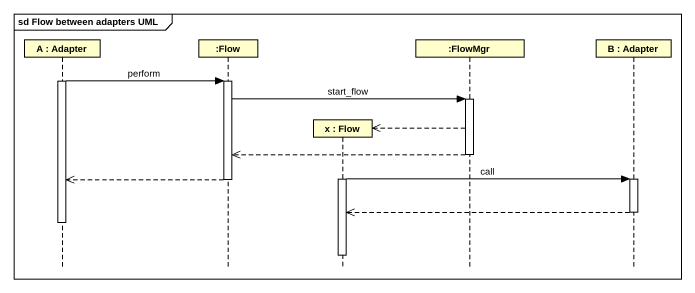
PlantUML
@startuml
mainframe sd Flow between adapters UML
hide footbox
participant "A : Adapter" as A
participant ":Flow" as Flow
participant "x : Flow" as x_
participant ":FlowMgr" as FlowMgr
participant "B : Adapter" as B

activate A
A -> Flow : perform
activate Flow
Flow -> FlowMgr : start_flow
activate FlowMgr
FlowMgr -->> x_ **
FlowMgr -->> Flow
deactivate FlowMgr
activate x_
x_ -> B : call
activate B
Flow -->> A
deactivate Flow
B -->> x_
deactivate B
deactivate A
deactivate x_
@enduml
